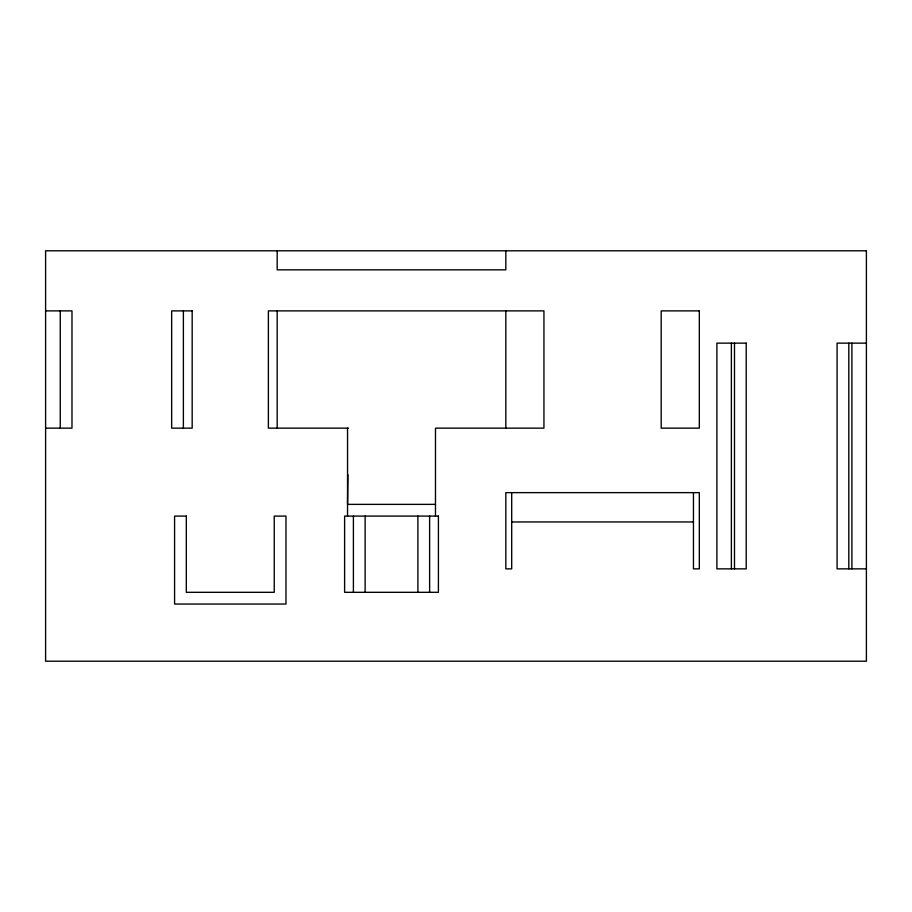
<?xml version="1.0" encoding="UTF-8"?>
<svg xmlns="http://www.w3.org/2000/svg" width="912" height="912" viewBox="0 0 912 912"><rect width="100%" height="100%" fill="white"/><g stroke="black" fill="none" stroke-linecap="round" stroke-linejoin="round"><path stroke-width="1.37" d="M347.928 474.73L347.54 504.37L435.48 504.37M45.6 310.889L71.98 310.889L71.98 428.15L45.6 428.15M866.4 343.14L837.091 343.14L837.091 568.86L866.4 568.86M348.544 428.15L268.39 428.15L268.39 310.889L543.94 310.889L543.94 428.15L435.48 428.15L435.48 516.089M511.7 521.96L693.451 521.96M851.911 343.14L851.911 568.86M848.81 343.14L848.81 568.86M734.491 343.14L734.491 568.86M731.378 343.14L731.378 568.86M693.451 492.64L693.451 568.86L699.31 568.86L699.31 492.64L505.829 492.64L505.829 568.86L511.7 568.86L511.7 492.64M505.829 250.8L505.829 269.849L277.18 269.849L277.18 250.8M505.829 310.889L505.829 428.15M429.62 516.089L429.62 592.31M417.89 516.089L417.89 592.31M365.131 516.089L365.131 592.31M353.4 516.089L353.4 592.31M347.54 428.15L347.54 516.089M277.18 310.889L277.18 428.15M183.38 310.889L183.38 428.15M60.26 310.889L60.26 428.15M866.4 250.8L45.6 250.8L45.6 661.2L866.4 661.2L866.4 250.8M192.17 310.889L171.65 310.889L171.65 428.15L192.17 428.15L192.17 310.889M699.31 310.889L661.2 310.889L661.2 428.15L699.31 428.15L699.31 310.889M746.21 343.14L716.9 343.14L716.9 568.86L746.21 568.86L746.21 343.14M186.31 516.089L174.58 516.089L174.58 604.04L285.98 604.04L285.98 516.089L274.25 516.089L274.25 592.31L186.31 592.31L186.31 516.089M438.41 516.089L344.611 516.089L344.611 592.31L438.41 592.31L438.41 516.089"/></g></svg>
